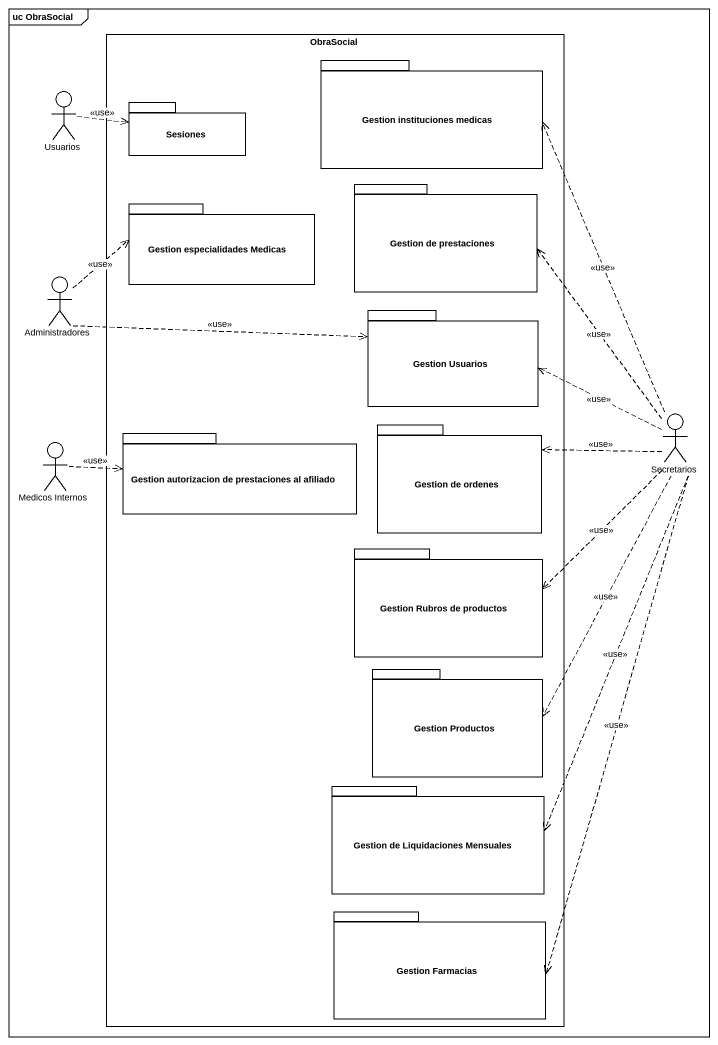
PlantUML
@startuml
mainframe uc ObraSocial
rectangle ObraSocial {
  package "Gestion instituciones medicas" as Gestion_instituciones {
  }
  package Sesiones {
  }
  package "Gestion especialidades Medicas" as Gestion_especialidades {
  }
  package "Gestion de prestaciones" as Gestion_de_prestaciones {
  }
  package "Gestion Usuarios" as Gestion_Usuarios {
  }
  package "Gestion autorizacion de prestaciones al afiliado" as Gestion_autorizacion_de {
  }
  package "Gestion de ordenes" as Gestion_de_ordenes {
  }
  package "Gestion Rubros de productos" as Gestion_Rubros_de_productos {
  }
  package "Gestion Productos" as Gestion_Productos {
  }
  package "Gestion de Liquidaciones Mensuales" as Gestion_de_Liquidaciones {
  }
  package "Gestion Farmacias" as Gestion_Farmacias {
  }
}
actor Usuarios
actor Administradores
actor Secretarios
actor "Medicos Internos" as Medicos_Internos
Usuarios .right.> Sesiones : <<use>>
Administradores .right.> Gestion_especialidades : <<use>>
Administradores .right.> Gestion_Usuarios : <<use>>
Secretarios .up.> Gestion_instituciones : <<use>>
Secretarios .up.> Gestion_de_prestaciones : <<use>>
Secretarios .left.> Gestion_Usuarios : <<use>>
Secretarios .left.> Gestion_de_ordenes : <<use>>
Secretarios ..> Gestion_Rubros_de_productos : <<use>>
Secretarios ..> Gestion_Productos : <<use>>
Secretarios ..> Gestion_de_Liquidaciones : <<use>>
Secretarios ..> Gestion_Farmacias : <<use>>
Medicos_Internos .right.> Gestion_autorizacion_de : <<use>>
@enduml
